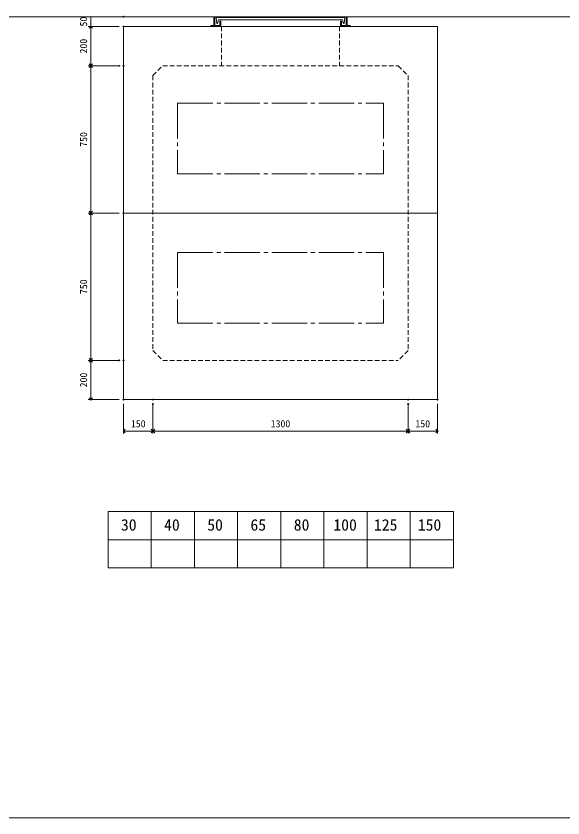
# Model space of a CAD drawing. Units: millimetres, scale not verified. Extents: x -9756 to 9755, y -4634 to 4634.
# Drawn here: x 3635 to 6423, y -3916 to 167 of the extents above; entities that cross this region are included whole.
import ezdxf
from ezdxf.enums import TextEntityAlignment as Align

# ---------------------------------------------------------------- set-up
doc = ezdxf.new("R2010")
doc.units = ezdxf.units.MM
doc.header["$LTSCALE"] = 20
doc.header["$PDMODE"] = 32
doc.header["$PDSIZE"] = 4
doc.linetypes.add('CHAIN2', pattern=[12, 9, -1, 1, -1])
doc.linetypes.add('DASHED1', pattern=[1.8, 1.2, -0.6])
doc.layers.add('0-1_Defpoints', color=7, linetype='Continuous')
for name, color, linetype, lineweight in [('0-2_waku', 7, 'Continuous', 18), ('0-3_gaikei', 7, 'Continuous', 18), ('0-4_kakure', 7, 'DASHED1', 5), ('0-5_sunpou', 7, 'Continuous', 5), ('0-A_futa', 3, 'Continuous', 18), ('0-B_GL', 4, 'Continuous', 18), ('0-D_文字１', 7, 'Continuous', 18), ('1-2_uchigawa2', 6, 'CHAIN2', 18)]:
    doc.layers.add(name, color=color, linetype=linetype, lineweight=lineweight)
doc.styles.add('ＭＳ ゴシック', font='')
doc.styles.get('ＭＳ ゴシック').set_extended_font_data('MS Gothic')

# ---------------------------------------------------------------- blocks, each defined once
blk = doc.blocks.new('_Open90')
at = {"layer": '0-5_sunpou'}
blk.add_line((0, 0), (-1, 0), dxfattribs=at)
blk.add_lwpolyline([(-0.5, 0.5), (0, 0), (-0.5, -0.5)], dxfattribs=at)
blk = doc.blocks.new('D118')
at = {"layer": '0-1_Defpoints'}
for p in [(10102.41, 3688.65), (9935.84, 2938.65), (10102.41, 2938.65)]:
    blk.add_point(p, dxfattribs=at)
at = {"layer": '0-5_sunpou'}
for p, q in [((10080.41, 3688.65), (9922.84, 3688.65)), ((9935.84, 3670.65), (9935.84, 2956.65)), ((10080.41, 2938.65), (9922.84, 2938.65))]:
    blk.add_line(p, q, dxfattribs=at)
at = {"layer": '0-5_sunpou', "xscale": 18, "yscale": 18}
for p, rotation in [((9935.84, 3688.65), 90), ((9935.84, 2938.65), 270)]:
    blk.add_blockref('_Open90', p, dxfattribs=dict(at, rotation=rotation))
at = {"layer": '0-5_sunpou', "style": 'ＭＳ ゴシック'}
blk.add_text('750', height=36.66, rotation=90, dxfattribs=at).set_placement((9927.84, 3276.15), align=Align.BOTTOM_LEFT)
blk = doc.blocks.new('D119')
at = {"layer": '0-1_Defpoints'}
for p in [(10102.41, 2938.65), (9935.84, 2188.65), (10102.41, 2188.65)]:
    blk.add_point(p, dxfattribs=at)
at = {"layer": '0-5_sunpou'}
for p, q in [((10080.41, 2938.65), (9922.84, 2938.65)), ((9935.84, 2920.65), (9935.84, 2206.65)), ((10080.41, 2188.65), (9922.84, 2188.65))]:
    blk.add_line(p, q, dxfattribs=at)
at = {"layer": '0-5_sunpou', "xscale": 18, "yscale": 18}
for p, rotation in [((9935.84, 2938.65), 90), ((9935.84, 2188.65), 270)]:
    blk.add_blockref('_Open90', p, dxfattribs=dict(at, rotation=rotation))
at = {"layer": '0-5_sunpou', "style": 'ＭＳ ゴシック'}
blk.add_text('750', height=36.66, rotation=90, dxfattribs=at).set_placement((9927.84, 2526.15), align=Align.BOTTOM_LEFT)
blk = doc.blocks.new('D122')
at = {"layer": '0-1_Defpoints'}
for p in [(10252.41, 1988.65), (11552.41, 1988.65), (11552.41, 1828.59)]:
    blk.add_point(p, dxfattribs=at)
at = {"layer": '0-5_sunpou'}
for p, q in [((10252.41, 1966.65), (10252.41, 1815.59)), ((11552.41, 1966.65), (11552.41, 1815.59)), ((10270.41, 1828.59), (11534.41, 1828.59))]:
    blk.add_line(p, q, dxfattribs=at)
at = {"layer": '0-5_sunpou', "xscale": 18, "yscale": 18, "rotation": 180}
blk.add_blockref('_Open90', (10252.41, 1828.59), dxfattribs=at)
at = {"layer": '0-5_sunpou', "xscale": 18, "yscale": 18}
blk.add_blockref('_Open90', (11552.41, 1828.59), dxfattribs=at)
at = {"layer": '0-5_sunpou', "style": 'ＭＳ ゴシック'}
blk.add_text('1300', height=36.66, dxfattribs=at).set_placement((10852.41, 1836.59), align=Align.BOTTOM_LEFT)
blk = doc.blocks.new('D136')
at = {"layer": '0-1_Defpoints'}
for p in [(10102.41, 3888.65), (9935.84, 3688.65), (10080.41, 3688.65)]:
    blk.add_point(p, dxfattribs=at)
at = {"layer": '0-5_sunpou'}
for p, q in [((10080.41, 3888.65), (9922.84, 3888.65)), ((9935.84, 3870.65), (9935.84, 3706.65)), ((10058.41, 3688.65), (9922.84, 3688.65))]:
    blk.add_line(p, q, dxfattribs=at)
at = {"layer": '0-5_sunpou', "xscale": 18, "yscale": 18}
for p, rotation in [((9935.84, 3888.65), 90), ((9935.84, 3688.65), 270)]:
    blk.add_blockref('_Open90', p, dxfattribs=dict(at, rotation=rotation))
at = {"layer": '0-5_sunpou', "style": 'ＭＳ ゴシック'}
blk.add_text('200', height=36.66, rotation=90, dxfattribs=at).set_placement((9927.84, 3751.15), align=Align.BOTTOM_LEFT)
blk = doc.blocks.new('D137')
at = {"layer": '0-1_Defpoints'}
for p in [(10080.41, 2188.65), (9935.84, 1988.65), (10102.41, 1988.65)]:
    blk.add_point(p, dxfattribs=at)
at = {"layer": '0-5_sunpou'}
for p, q in [((10058.41, 2188.65), (9922.84, 2188.65)), ((9935.84, 2170.65), (9935.84, 2006.65)), ((10080.41, 1988.65), (9922.84, 1988.65))]:
    blk.add_line(p, q, dxfattribs=at)
at = {"layer": '0-5_sunpou', "xscale": 18, "yscale": 18}
for p, rotation in [((9935.84, 2188.65), 90), ((9935.84, 1988.65), 270)]:
    blk.add_blockref('_Open90', p, dxfattribs=dict(at, rotation=rotation))
at = {"layer": '0-5_sunpou', "style": 'ＭＳ ゴシック'}
blk.add_text('200', height=36.66, rotation=90, dxfattribs=at).set_placement((9927.84, 2051.15), align=Align.BOTTOM_LEFT)
blk = doc.blocks.new('D138')
at = {"layer": '0-1_Defpoints'}
for p in [(10102.41, 1988.65), (10252.41, 1966.65), (10252.41, 1828.59)]:
    blk.add_point(p, dxfattribs=at)
at = {"layer": '0-5_sunpou'}
for p, q in [((10102.41, 1966.65), (10102.41, 1815.59)), ((10252.41, 1944.65), (10252.41, 1815.59)), ((10120.41, 1828.59), (10234.41, 1828.59))]:
    blk.add_line(p, q, dxfattribs=at)
at = {"layer": '0-5_sunpou', "xscale": 18, "yscale": 18, "rotation": 180}
blk.add_blockref('_Open90', (10102.41, 1828.59), dxfattribs=at)
at = {"layer": '0-5_sunpou', "xscale": 18, "yscale": 18}
blk.add_blockref('_Open90', (10252.41, 1828.59), dxfattribs=at)
at = {"layer": '0-5_sunpou', "style": 'ＭＳ ゴシック'}
blk.add_text('150', height=36.66, dxfattribs=at).set_placement((10139.91, 1836.59), align=Align.BOTTOM_LEFT)
blk = doc.blocks.new('D139')
at = {"layer": '0-1_Defpoints'}
for p in [(11552.41, 1966.65), (11702.41, 1988.65), (11702.41, 1828.59)]:
    blk.add_point(p, dxfattribs=at)
at = {"layer": '0-5_sunpou'}
for p, q in [((11702.41, 1966.65), (11702.41, 1815.59)), ((11552.41, 1944.65), (11552.41, 1815.59)), ((11570.41, 1828.59), (11684.41, 1828.59))]:
    blk.add_line(p, q, dxfattribs=at)
at = {"layer": '0-5_sunpou', "xscale": 18, "yscale": 18, "rotation": 180}
blk.add_blockref('_Open90', (11552.41, 1828.59), dxfattribs=at)
at = {"layer": '0-5_sunpou', "xscale": 18, "yscale": 18}
blk.add_blockref('_Open90', (11702.41, 1828.59), dxfattribs=at)
at = {"layer": '0-5_sunpou', "style": 'ＭＳ ゴシック'}
blk.add_text('150', height=36.66, dxfattribs=at).set_placement((11589.91, 1836.59), align=Align.BOTTOM_LEFT)
blk = doc.blocks.new('D125(1)')
at = {"layer": '0-1_Defpoints'}
for p in [(10103.18, 3988.65), (9936.61, 3938.65), (10103.18, 3938.65)]:
    blk.add_point(p, dxfattribs=at)
at = {"layer": '0-5_sunpou'}
for p, q in [((10081.18, 3988.65), (9923.61, 3988.65)), ((9936.61, 3988.65), (9936.61, 3938.65)), ((10081.18, 3938.65), (9923.61, 3938.65))]:
    blk.add_line(p, q, dxfattribs=at)
at = {"layer": '0-5_sunpou', "style": 'ＭＳ ゴシック'}
blk.add_text('50', height=36.66, rotation=90, dxfattribs=at).set_placement((9928.61, 3938.65), align=Align.BOTTOM_LEFT)

msp = doc.modelspace()

# ---------------------------------------------------------------- linework, layer by layer
at = {"layer": '0-2_waku'}
for p, q in [((4104.18, -2354.99), (4104.18, -2642.99)), ((4104.18, -2354.99), (4104.18, -2642.99)), ((4104.18, -2354.99), (4104.18, -2642.99)), ((4104.18, -2354.99), (4104.18, -2642.99)), ((4104.18, -2354.99), (5864.18, -2354.99)), ((4324.18, -2354.99), (4324.18, -2642.99)), ((4544.18, -2354.99), (4544.18, -2642.99)), ((4544.18, -2354.99), (4544.18, -2642.99)), ((4764.18, -2354.99), (4764.18, -2642.99)), ((4984.18, -2354.99), (4984.18, -2642.99)), ((5204.18, -2354.99), (5204.18, -2642.99)), ((5424.18, -2354.99), (5424.18, -2642.99)), ((5644.18, -2354.99), (5644.18, -2642.99)), ((5864.18, -2354.99), (5864.18, -2642.99)), ((4104.18, -2498.99), (5864.18, -2498.99)), ((4104.18, -2642.99), (5864.18, -2642.99)), ((-2484.57, -3915.99), (9755.43, -3915.99))]:
    msp.add_line(p, q, dxfattribs=at)
msp.add_lwpolyline([(-2484.57, 4634.01), (-2484.57, -3915.99), (5675.43, -3915.99)], dxfattribs=at)
at = {"layer": '0-3_gaikei'}
for p, q in [((4183.41, 114.01), (4183.41, -1785.99)), ((4183.41, 114.01), (5783.41, 114.01)), ((4183.41, 114.01), (5783.41, 114.01)), ((4583.41, 114.01), (5383.41, 114.01)), ((5418.41, 114.01), (5308.41, 114.01)), ((5783.41, 114.01), (5783.41, -1785.99)), ((5783.41, 114.01), (5783.41, -1785.99)), ((4183.41, -835.99), (5783.41, -835.99))]:
    msp.add_line(p, q, dxfattribs=at)
msp.add_lwpolyline([(4183.41, 114.01), (4183.41, -1785.99), (5783.41, -1785.99)], dxfattribs=at)
at = {"layer": '0-4_kakure'}
for p, q in [((4683.41, 114.01), (4683.41, -85.99)), ((4683.41, 114.01), (4683.41, -85.99)), ((5283.41, 114.01), (5283.41, -85.99)), ((4333.41, -135.99), (4383.41, -85.99)), ((4383.41, -85.99), (5583.41, -85.99)), ((5583.41, -85.99), (5633.41, -135.99)), ((4333.41, -135.99), (4333.41, -1535.99)), ((5633.41, -135.99), (5633.41, -1535.99)), ((4333.41, -1535.99), (4383.41, -1585.99)), ((5633.41, -1535.99), (5583.41, -1585.99)), ((4383.41, -1585.99), (5583.41, -1585.99))]:
    msp.add_line(p, q, dxfattribs=at)
at = {"layer": '0-A_futa'}
for p, q in [((4645.41, 164.01), (4648.41, 164.01)), ((4648.41, 164.01), (4648.41, 119.01)), ((5318.41, 164.01), (5318.41, 119.01)), ((5318.41, 164.01), (5321.41, 164.01)), ((4643.41, 162.01), (4643.41, 119.01)), ((4656.22, 159.51), (5310.55, 159.51)), ((4656.22, 159.51), (4658.71, 129.51)), ((4658.71, 129.51), (4662.42, 129.51)), ((4666.74, 148.51), (4662.42, 129.51)), ((4666.74, 148.51), (5300.08, 148.51)), ((4673.41, 139.01), (4673.41, 119.01)), ((4675.41, 141.01), (4676.41, 141.01)), ((4678.41, 139.01), (4678.41, 114.01)), ((5288.41, 139.01), (5288.41, 114.01)), ((5291.41, 141.01), (5290.41, 141.01)), ((5293.41, 139.01), (5293.41, 119.01)), ((5300.08, 148.51), (5304.4, 129.51)), ((5308.3, 129.51), (5304.4, 129.51)), ((5310.55, 159.51), (5308.3, 129.51)), ((5323.41, 162.01), (5323.41, 119.01)), ((4628.41, 117.01), (4628.41, 116.01)), ((4630.41, 119.01), (4643.41, 119.01)), ((4683.41, 114.01), (4630.41, 114.01)), ((4648.41, 119.01), (4673.41, 119.01)), ((5288.41, 114.01), (5336.41, 114.01)), ((5318.41, 119.01), (5293.41, 119.01)), ((5336.41, 119.01), (5323.41, 119.01)), ((5338.41, 117.01), (5338.41, 116.01))]:
    msp.add_line(p, q, dxfattribs=at)
for centre, start, end in [((4645.41, 162.01), 90, 180), ((5321.41, 162.01), 0, 90), ((4675.41, 139.01), 90, 180), ((4676.41, 139.01), 0, 90), ((5290.41, 139.01), 90, 180), ((5291.41, 139.01), 0, 90), ((4630.41, 117.01), 90, 180), ((4630.41, 116.01), 180, 270), ((5336.41, 117.01), 0, 90), ((5336.41, 116.01), 270, 0)]:
    msp.add_arc(centre, 2, start, end, dxfattribs=at)
at = {"layer": '0-B_GL'}
msp.add_line((-2484.57, 164.01), (9755.43, 164.01), dxfattribs=at)
at = {"layer": '1-2_uchigawa2'}
for p, q in [((4458.41, -275.99), (4458.41, -635.99)), ((4458.41, -275.99), (5508.41, -275.99)), ((5508.41, -275.99), (5508.41, -635.99)), ((4458.41, -635.99), (5508.41, -635.99)), ((4458.41, -1035.99), (5508.41, -1035.99)), ((5508.41, -1035.99), (5508.41, -1395.99))]:
    msp.add_line(p, q, dxfattribs=at)
msp.add_lwpolyline([(4458.41, -1035.99), (4458.41, -1395.99), (5508.41, -1395.99)], dxfattribs=at)

# ---------------------------------------------------------------- block references
at = {"layer": '0-5_sunpou'}
for name, p in [('D125(1)', (-5919.77, -3824.64)), ('D136', (-5919, -3774.64)), ('D118', (-5919, -3774.64)), ('D119', (-5919, -3774.64)), ('D137', (-5919, -3774.64)), ('D138', (-5919, -3774.64)), ('D122', (-5919, -3774.64)), ('D139', (-5919, -3774.64))]:
    msp.add_blockref(name, p, dxfattribs=at)

# ---------------------------------------------------------------- texts
at = {"layer": '0-D_文字１', "style": 'ＭＳ ゴシック'}
for s, p in [('30', (4170.1, -2470.62)), ('40', (4390.1, -2470.62)), ('50', (4610.1, -2470.62)), ('65', (4830.1, -2470.62)), ('80', (5050.92, -2470.62)), ('100', (5252.66, -2470.62)), ('125', (5459.44, -2470.62)), ('150', (5682.97, -2470.62))]:
    msp.add_text(s, height=58.65, dxfattribs=at).set_placement(p, align=Align.BOTTOM_LEFT)

doc.saveas('drawing.dxf')
